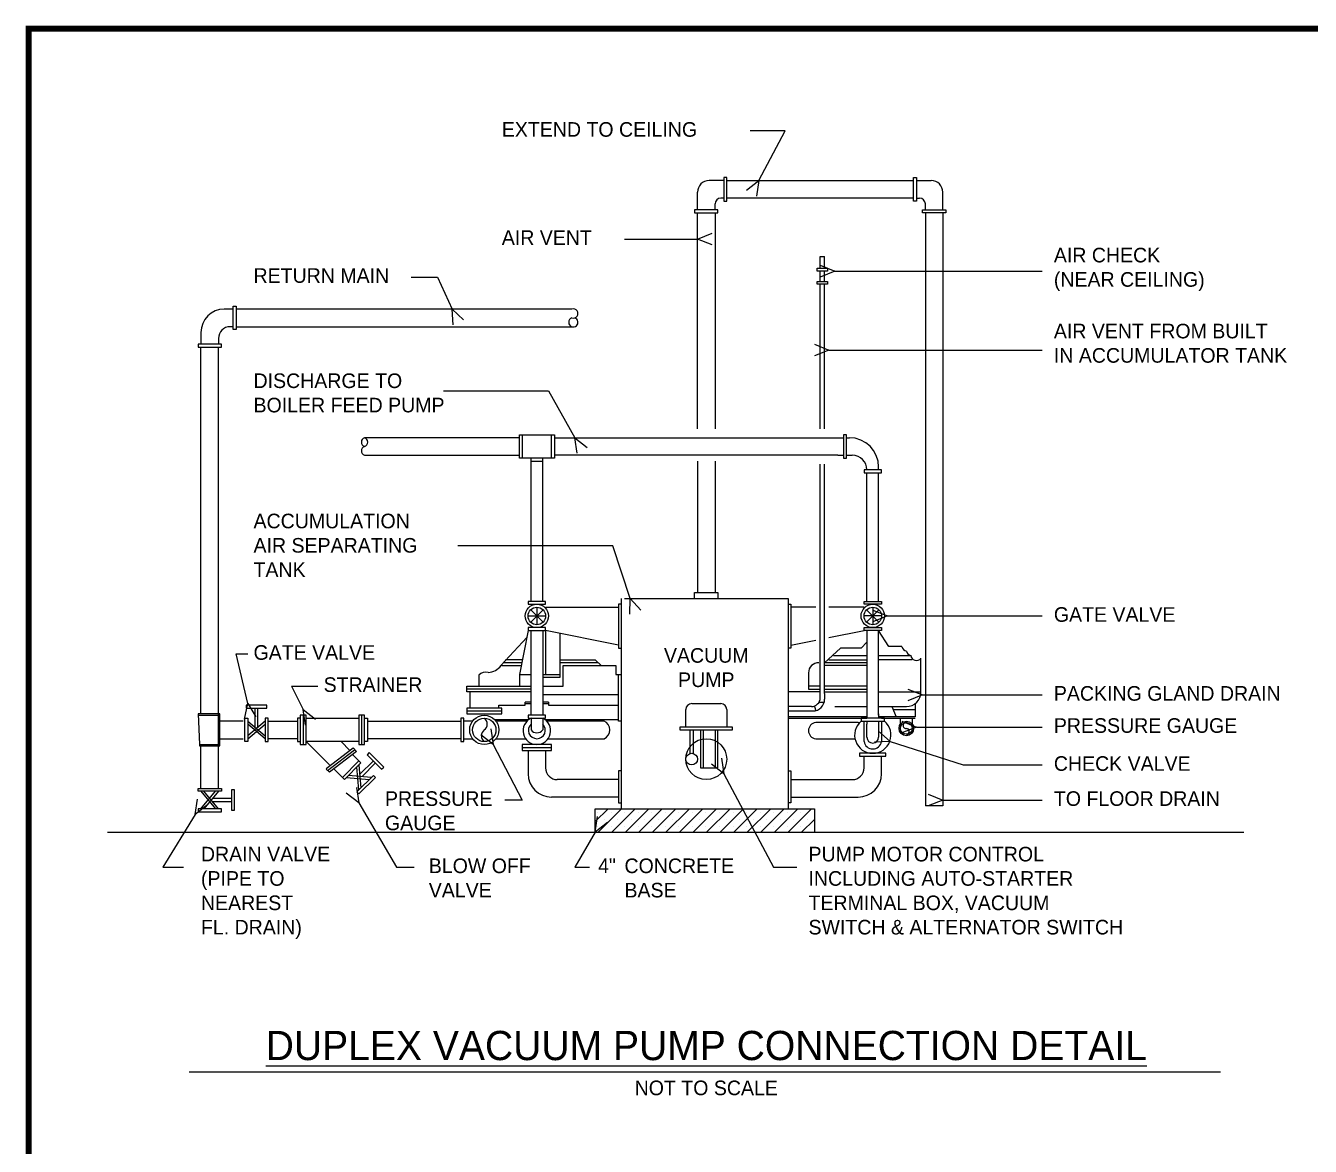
# Model space of a CAD drawing. Extents: x -1 to 799, y -40 to 727.
# Drawn here: x -1 to 438.8, y 343.5 to 727 of the extents above; entities that cross this region are included whole.
import ezdxf
from ezdxf.enums import TextEntityAlignment as Align

# ---------------------------------------------------------------- set-up
doc = ezdxf.new("R2010")
doc.units = 0
doc.header["$MEASUREMENT"] = 0
doc.layers.get('0').update_dxf_attribs({"linetype": 'CONTINUOUS'})
for name, color, linetype in [('1', 5, 'CONTINUOUS'), ('TEXT', 7, 'CONTINUOUS'), ('TEXT2', 7, 'CONTINUOUS')]:
    doc.layers.add(name, color=color, linetype=linetype)

# ---------------------------------------------------------------- blocks, each defined once
blk = doc.blocks.new('15', base_point=(206, 238))
at = {"layer": '1'}
for p, q in [((202, 237), (202, 238)), ((202, 238), (210, 238)), ((210, 238), (210, 237)), ((214.5, 237.5), (213.5, 237.5)), ((213.5, 237.5), (213.5, 230.5)), ((214.5, 230.5), (214.5, 237.5)), ((210, 237), (202, 237)), ((203, 231), (208, 237)), ((203, 237), (208, 231)), ((209, 237), (204, 231)), ((209, 231), (204, 237)), ((213.5, 234.5), (207, 234.5)), ((207, 233.5), (213.5, 233.5)), ((210, 231), (202, 231)), ((202, 231), (202, 230)), ((202, 230), (210, 230)), ((210, 230), (210, 231)), ((213.5, 230.5), (214.5, 230.5))]:
    blk.add_line(p, q, dxfattribs=at)
blk = doc.blocks.new('*X28')
for p, q in [((338, 226.63), (342.37, 231)), ((338.75, 229.7), (338.75, 229.7)), ((339.01, 223), (347.01, 231)), ((343.39, 229.7), (343.39, 229.7)), ((343.65, 223), (351.65, 231)), ((348.03, 229.7), (348.03, 229.7)), ((348.29, 223), (356.29, 231)), ((352.67, 229.7), (352.67, 229.7)), ((352.93, 223), (360.93, 231)), ((357.31, 229.7), (357.31, 229.7)), ((357.57, 223), (365.57, 231)), ((361.95, 229.7), (361.95, 229.7)), ((362.21, 223), (370.21, 231)), ((366.59, 229.7), (366.59, 229.7)), ((366.85, 223), (374.85, 231)), ((371.23, 229.7), (371.23, 229.7)), ((371.49, 223), (379.49, 231)), ((375.87, 229.7), (375.87, 229.7)), ((376.13, 223), (384.13, 231)), ((380.51, 229.7), (380.51, 229.7)), ((380.77, 223), (388.77, 231)), ((385.15, 229.7), (385.15, 229.7)), ((385.41, 223), (393.41, 231)), ((389.79, 229.7), (389.79, 229.7)), ((390.05, 223), (398.05, 231)), ((394.43, 229.7), (394.43, 229.7)), ((394.69, 223), (402.69, 231)), ((399.07, 229.7), (399.07, 229.7)), ((399.33, 223), (407.33, 231)), ((403.71, 229.7), (403.71, 229.7)), ((403.98, 223), (411.98, 231)), ((408.35, 229.7), (408.35, 229.7)), ((412.99, 229.7), (412.99, 229.7)), ((338.75, 225.06), (338.75, 225.06)), ((341.07, 227.38), (341.07, 227.38)), ((343.39, 225.06), (343.39, 225.06)), ((345.71, 227.38), (345.71, 227.38)), ((348.03, 225.06), (348.03, 225.06)), ((350.35, 227.38), (350.35, 227.38)), ((352.67, 225.06), (352.67, 225.06)), ((354.99, 227.38), (354.99, 227.38)), ((357.31, 225.06), (357.31, 225.06)), ((359.63, 227.38), (359.63, 227.38)), ((361.95, 225.06), (361.95, 225.06)), ((364.27, 227.38), (364.27, 227.38)), ((366.59, 225.06), (366.59, 225.06)), ((368.91, 227.38), (368.91, 227.38)), ((371.23, 225.06), (371.23, 225.06)), ((373.55, 227.38), (373.55, 227.38)), ((375.87, 225.06), (375.87, 225.06)), ((378.19, 227.38), (378.19, 227.38)), ((380.51, 225.06), (380.51, 225.06)), ((382.83, 227.38), (382.83, 227.38)), ((385.15, 225.06), (385.15, 225.06)), ((387.47, 227.38), (387.47, 227.38)), ((389.79, 225.06), (389.79, 225.06)), ((392.11, 227.38), (392.11, 227.38)), ((394.43, 225.06), (394.43, 225.06)), ((396.75, 227.38), (396.75, 227.38)), ((399.07, 225.06), (399.07, 225.06)), ((401.39, 227.38), (401.39, 227.38)), ((403.71, 225.06), (403.71, 225.06)), ((406.03, 227.38), (406.03, 227.38)), ((408.35, 225.06), (408.35, 225.06)), ((408.62, 223), (413, 227.38)), ((410.67, 227.38), (410.67, 227.38)), ((412.99, 225.06), (412.99, 225.06))]:
    blk.add_line(p, q)
blk = doc.blocks.new('ARR', base_point=(480, 226))
at = {"layer": 'TEXT'}
for p, q in [((475, 228), (480, 226)), ((480, 226), (475, 224))]:
    blk.add_line(p, q, dxfattribs=at)
blk = doc.blocks.new('H79')
at = {"layer": '1'}
for p, q in [((382, 446), (377, 446)), ((382, 447), (382, 439)), ((383, 447), (382, 447)), ((383, 439), (383, 447)), ((383, 446), (447, 446)), ((447, 447), (448, 447)), ((447, 439), (447, 447)), ((448, 447), (448, 439)), ((448, 446), (453, 446)), ((373, 436), (373, 442)), ((382, 440), (381, 440)), ((447, 440), (383, 440)), ((448, 440), (449, 440)), ((457, 436), (457, 442)), ((380, 436), (372, 436)), ((372, 436), (372, 435)), ((379, 436), (379, 438)), ((380, 435), (380, 436)), ((382, 439), (383, 439)), ((448, 439), (447, 439)), ((450, 436), (458, 436)), ((450, 435), (450, 436)), ((451, 436), (451, 438)), ((458, 436), (458, 435)), ((372, 435), (380, 435)), ((373, 361), (373, 435)), ((379, 435), (379, 361)), ((458, 435), (450, 435)), ((451, 435), (451, 232)), ((457, 435), (457, 232)), ((415, 420), (416.5, 420)), ((415, 416), (415, 420)), ((416.5, 416), (416.5, 420)), ((414, 416), (417.5, 416)), ((414, 415), (414, 416)), ((417.5, 415), (414, 415)), ((415, 411.5), (415, 415)), ((416.5, 411.5), (416.5, 415)), ((417.5, 416), (417.5, 415)), ((414, 411.5), (417.5, 411.5)), ((414, 410.5), (414, 411.5)), ((417.5, 410.5), (414, 410.5)), ((415, 361), (415, 410.5)), ((416.5, 361), (416.5, 410.5)), ((417.5, 411.5), (417.5, 410.5)), ((214, 402), (211, 402)), ((214, 395), (214, 403)), ((214, 403), (215, 403)), ((215, 403), (215, 395)), ((330, 402), (215, 402)), ((214, 396), (213, 396)), ((215, 396), (330, 396)), ((203, 394), (203, 390)), ((209, 392), (209, 390)), ((215, 395), (214, 395)), ((210, 390), (202, 390)), ((202, 390), (202, 389)), ((202, 389), (210, 389)), ((203, 263.5), (203, 389)), ((209, 238), (209, 389)), ((210, 389), (210, 390)), ((312, 358), (259, 358)), ((312, 358), (312, 359)), ((312, 359), (324, 359)), ((312, 352), (312, 358)), ((313, 359), (313, 351)), ((323, 351), (323, 359)), ((324, 359), (324, 351)), ((324, 358), (423, 358)), ((423, 359), (423, 351)), ((424, 359), (423, 359)), ((424, 351), (424, 359)), ((424, 358), (425, 358)), ((259, 352), (312, 352)), ((312, 351), (312, 352)), ((421, 352), (324, 352)), ((421, 352), (423, 352)), ((424, 352), (426, 352)), ((316, 351), (312, 351)), ((316, 302), (316, 351)), ((324, 351), (316, 351)), ((316, 350), (320, 350)), ((320, 302), (320, 351)), ((373, 350), (373, 305)), ((379, 350), (379, 305)), ((415, 269), (415, 349)), ((416.5, 270.5), (416.5, 349)), ((423, 351), (424, 351)), ((435, 347), (435, 348)), ((430, 347), (430, 346)), ((436, 347), (430, 347)), ((430, 346), (436, 346)), ((431, 342), (431, 346)), ((435, 302), (435, 346)), ((436, 346), (436, 347)), ((431, 302), (431, 342)), ((372, 303), (372, 305)), ((372, 305), (380, 305)), ((380, 305), (380, 303)), ((321, 302), (315, 302)), ((315, 302), (315, 301)), ((315, 301), (321, 301)), ((318, 300), (318, 294)), ((321, 301), (321, 302)), ((321, 300), (346, 300)), ((347, 301), (346, 301)), ((346, 301), (346, 286)), ((347, 231), (347, 303)), ((348, 303), (404, 303)), ((404, 303), (404, 231)), ((404, 301), (405, 301)), ((405, 301), (405, 286)), ((413.5, 300), (405, 300)), ((430, 300), (418, 300)), ((430, 302), (436, 302)), ((430, 301), (430, 302)), ((436, 301), (430, 301)), ((433, 300), (433, 294)), ((436, 302), (436, 301)), ((315, 297), (321, 297)), ((316, 299), (320, 295)), ((320, 299), (316, 295)), ((436, 297), (430, 297)), ((431, 299), (435, 295)), ((435, 299), (431, 295)), ((315, 292), (312, 277)), ((321, 293), (315, 293)), ((315, 293), (315, 292)), ((315, 292), (321, 292)), ((316, 263), (316, 292)), ((320, 292), (320, 263)), ((321, 292), (321, 293)), ((321, 292), (321, 277)), ((346, 287), (321, 292)), ((326, 277), (326, 291)), ((417.98, 289.6), (430, 292)), ((430, 293), (436, 293)), ((430, 292), (430, 293)), ((436, 292), (430, 292)), ((431, 292), (431, 263)), ((435, 263), (435, 292)), ((438.5, 286.5), (435, 292)), ((436, 293), (436, 292)), ((314.53, 289.63), (305.72, 280.02)), ((346, 286), (347, 286)), ((405, 286), (404, 286)), ((405, 287), (413.46, 288.69)), ((422, 286), (416.5, 281)), ((429, 286), (422, 286)), ((431, 288), (429, 286)), ((443, 286.5), (438.5, 286.5)), ((313.02, 281.95), (307.29, 281.95)), ((326, 282), (338, 282)), ((338, 282), (340, 280)), ((418, 282), (431, 282)), ((419.5, 283.5), (431, 283.5)), ((435, 283.5), (446, 283.5)), ((446.5, 282), (435, 282)), ((449.5, 271), (449.5, 282.5)), ((306, 280), (312.63, 280)), ((312.7, 280.94), (306.63, 280.94)), ((339, 281), (326, 281)), ((327, 273), (327, 280)), ((327, 280), (345, 280)), ((345, 280), (345, 277)), ((411, 277.5), (411, 272)), ((431, 281), (416.5, 281)), ((431, 280), (416.5, 280)), ((294, 271), (294, 273)), ((294, 273), (316, 273)), ((298.11, 276.73), (298.15, 272.95)), ((312, 277), (312, 273)), ((312, 277), (316, 277)), ((320, 277), (326, 277)), ((320, 276), (326, 276)), ((320, 273), (327, 273)), ((326, 276), (326, 277)), ((345, 277), (346, 277)), ((346, 261), (346, 277)), ((346, 277), (347, 277)), ((415, 273), (411, 273)), ((431, 273), (416.5, 273)), ((316, 272), (294, 272)), ((316, 271), (294, 271)), ((295, 271), (295, 265.5)), ((346, 270), (320, 270)), ((415, 271), (404, 271)), ((411, 272), (415, 272)), ((416.5, 272), (431, 272)), ((416.5, 271), (431, 271)), ((416.5, 270.5), (416.5, 268.5)), ((435, 271), (449.5, 271)), ((306, 265.5), (294, 265.5)), ((294, 265.5), (294, 263.5)), ((294, 264.5), (306, 264.5)), ((305, 265.5), (305, 266.5)), ((305, 266.5), (314, 266.5)), ((306, 263.5), (306, 265.5)), ((314, 266.5), (314, 267.5)), ((316, 267.5), (314, 267.5)), ((314, 267), (316, 267)), ((322, 267.5), (320, 267.5)), ((320, 267), (322, 267)), ((322, 267.5), (322, 266.5)), ((322, 266.5), (346, 266.5)), ((369, 259), (369, 265)), ((371, 267), (381, 267)), ((383, 265), (383, 259)), ((412, 266), (404, 266)), ((404, 264.5), (410.5, 264.5)), ((410.5, 264.5), (412.5, 264.5)), ((413, 266), (413.5, 264.5)), ((414.5, 267.5), (416.5, 267.5)), ((420, 266), (431, 266)), ((435, 266), (444.5, 266)), ((439.5, 266), (441, 262.5)), ((440, 265), (447.5, 265)), ((447.5, 267), (447.5, 262.5)), ((209.5, 263.5), (202, 263.5)), ((202, 263.5), (202.5, 253)), ((202, 263), (209.5, 263)), ((209.5, 253), (209.5, 263.5)), ((217.5, 261), (209.5, 261)), ((226, 261), (236, 261)), ((237, 262), (236, 262)), ((236, 262), (236, 254)), ((237, 263), (237, 253)), ((239, 263), (237, 263)), ((238, 263), (238, 253)), ((239, 253), (239, 263)), ((239, 262), (257, 262)), ((257, 263), (257, 253)), ((259, 263), (257, 263)), ((258, 263), (258, 253)), ((259, 253), (259, 263)), ((259, 262), (260, 262)), ((260, 262), (260, 254)), ((260, 261), (292, 261)), ((292, 262), (292, 254)), ((293, 262), (292, 262)), ((293, 254), (293, 262)), ((294, 261), (293, 261)), ((294, 263.5), (306, 263.5)), ((296, 261), (294, 261)), ((315, 261.5), (303.5, 261.5)), ((314.5, 261), (304, 261)), ((315, 263), (315, 262)), ((321, 263), (315, 263)), ((315, 262), (321, 262)), ((316, 262), (316, 258)), ((320, 262), (320, 258)), ((321, 262), (321, 263)), ((346, 261.5), (321, 261.5)), ((341, 261), (321.5, 261)), ((347, 261), (346, 261)), ((431, 262.5), (404, 262.5)), ((404, 262), (431, 262)), ((428, 260.5), (413.5, 260.5)), ((428, 260.5), (428.5, 260.5)), ((431, 262), (429, 262)), ((429, 262), (429, 261)), ((429, 261), (437, 261)), ((430, 254), (430, 261)), ((431, 263.5), (431, 262)), ((437, 262), (431, 262)), ((431, 261), (431, 260)), ((431, 255.5), (431, 260)), ((435, 263.5), (435, 262)), ((447.5, 262.5), (435, 262.5)), ((435, 261), (435, 260)), ((435, 260), (435, 255.5)), ((436, 262), (447.5, 262)), ((436, 261), (436, 254)), ((437, 261), (437, 262)), ((442.5, 260), (442.5, 262)), ((446.5, 262), (446.5, 260)), ((367, 259), (367, 258)), ((385, 259), (367, 259)), ((367, 258), (385, 258)), ((370.5, 250), (370.5, 258)), ((371.5, 258), (371.5, 250)), ((374, 258), (374, 245)), ((375, 245), (375, 258)), ((379, 258), (379, 245)), ((380, 245), (380, 258)), ((385, 258), (385, 259)), ((202.5, 253), (209.5, 253)), ((202.5, 253), (202.5, 252.5)), ((202.5, 252.5), (209.5, 252.5)), ((203, 238), (203, 252.5)), ((209.5, 255), (217.5, 255)), ((209.5, 253), (209.5, 253)), ((209.5, 252.5), (209.5, 253)), ((236, 255), (226, 255)), ((236, 254), (237, 254)), ((237, 253), (239, 253)), ((257, 254), (239, 254)), ((239, 254), (247, 246)), ((245.9, 244.82), (255.16, 251.83)), ((246.33, 244.07), (255.58, 251.24)), ((251, 254), (254, 251)), ((255.16, 251.83), (256.27, 250.58)), ((257, 253), (259, 253)), ((260, 254), (259, 254)), ((292, 255), (260, 255)), ((292, 254), (293, 254)), ((293, 255), (296, 255)), ((304, 255), (314, 255)), ((313, 253), (313, 251)), ((323, 253), (313, 253)), ((313, 252), (323, 252)), ((313, 251), (323, 251)), ((315, 251), (315, 243)), ((321, 251), (321, 245)), ((322, 255), (341, 255)), ((323, 251), (323, 253)), ((413.5, 255), (427, 255)), ((256.27, 250.58), (247.01, 243.49)), ((257.15, 247.31), (255.02, 249.47)), ((428.5, 250), (428.5, 249)), ((437.5, 250), (428.5, 250)), ((428.5, 249), (437.5, 249)), ((430, 245), (430, 249)), ((436, 243), (436, 249)), ((437.5, 249), (437.5, 250)), ((247.01, 243.49), (245.82, 244.57)), ((248.6, 244.6), (251.41, 241.77)), ((347, 244), (346, 244)), ((346, 244), (346, 233)), ((374, 245), (380, 245)), ((404, 244), (405, 244)), ((405, 244), (405, 233)), ((346, 241), (325, 241)), ((405, 241), (426, 241)), ((346, 235), (323, 235)), ((405, 235), (428, 235)), ((338, 223), (338, 231)), ((338, 231), (404, 231)), ((346, 233), (347, 233)), ((405, 233), (404, 233)), ((404, 231), (413, 231)), ((413, 231), (413, 223)), ((457, 232), (451, 232)), ((171, 223), (560, 223))]:
    blk.add_line(p, q, dxfattribs=at)
for centre, radius in [((318, 297), 4), ((318, 297), 3), ((433, 297), 4), ((433, 297), 3), ((300, 258), 5), ((300, 258), 4), ((444.5, 258.5), 2.5), ((444.5, 258.5), 2), ((376, 248), 7), ((371, 248), 2)]:
    blk.add_circle(centre, radius, dxfattribs=at)
for centre, radius, start, end in [((377, 442), 4, 90, 180), ((453, 442), 4, 0, 90), ((381, 438), 2, 90, 180), ((449, 438), 2, 0, 90), ((211, 394), 8, 90, 180), ((330.5, 400.5), 1.58, 251.5651, 108.4349), ((213, 392), 4, 90, 180), ((330.5, 397.5), 1.58, 108.4349, 251.5651), ((330.5, 397.5), 1.58, 251.5651, 71.5651), ((259.5, 356.5), 1.58, 108.4349, 251.5651), ((258.5, 356.5), 1.58, 288.4349, 71.5651), ((425, 348), 10, 0, 90), ((259.5, 353.5), 1.58, 108.4349, 251.5651), ((426, 347), 5, 0, 90), ((444.75, 286.75), 1.77, 188.1301, 261.8699), ((446.25, 285.25), 1.77, 188.1301, 261.8699), ((447.96, 283.72), 1.97, 186.4347, 321.6745), ((300.42, 274.65), 3.12, 72.1259, 137.9879), ((300.68, 284), 6.43, 276.2537, 321.6989), ((414.42, 277.58), 3.42, 88.6028, 181.3972), ((412, 269), 3, 270, 0), ((412.5, 268.5), 4, 270, 0), ((444.5, 271), 5, 270, 0), ((371, 265), 2, 90, 180), ((381, 265), 2, 0, 90), ((298.5, 260), 2.5, 306.8699, 53.1301), ((318, 257.72), 4.72, 115.0576, 64.9424), ((318, 257.9), 2.9, 133.6028, 46.3972), ((339.75, 258), 3.25, 292.6199, 67.3801), ((413.75, 257.75), 2.76, 95.1944, 264.8056), ((433, 256.23), 6.23, 129.9662, 50.0338), ((444.38, 259.5), 1.01, 82.875, 277.125), ((301.5, 256), 2.5, 126.8699, 233.1301), ((318, 259.5), 2.5, 216.8699, 323.1301), ((433, 255.5), 2, 180, 0), ((444.5, 257.5), 1, 270, 90), ((433, 254.55), 3.05, 190.3889, 349.6111), ((323, 243), 8, 180, 270), ((325, 245), 4, 180, 270), ((426, 245), 4, 270, 0), ((428, 243), 8, 270, 0)]:
    blk.add_arc(centre, radius, start, end, dxfattribs=at)
at = {"layer": 'TEXT'}
for p, q in [((403, 463), (391, 463)), ((394, 446), (403, 463)), ((348, 426), (373, 426)), ((420, 415), (491, 415)), ((275, 413), (284, 413)), ((284, 413), (289, 402)), ((418, 388), (491, 388)), ((286, 374), (322, 374)), ((322, 374), (331, 358)), ((344, 321), (291, 321)), ((350, 303), (344, 321)), ((438, 297), (491, 297)), ((219, 267), (215, 284)), ((215, 284), (219, 284)), ((234, 273), (243, 273)), ((234, 273), (238, 265)), ((450, 270), (491, 270)), ((448, 259), (491, 259)), ((303, 253), (313, 234)), ((439, 254), (464, 246)), ((382, 243), (399, 211)), ((464, 246), (491, 246)), ((313, 234), (307, 234)), ((457, 234), (491, 234)), ((201, 229), (190, 211)), ((257, 233), (270, 211)), ((338, 223), (331, 211)), ((190, 211), (197, 211)), ((270, 211), (276, 211)), ((331, 211), (336, 211)), ((399, 211), (407, 211))]:
    blk.add_line(p, q, dxfattribs=at)
at = {"layer": 'TEXT2'}
blk.add_line((199, 141), (552, 141), dxfattribs=at)
at = {"layer": '1'}
for p, rotation in [((218, 258), 90), ((254.25, 244.57), 45)]:
    blk.add_blockref('15', p, dxfattribs=dict(at, rotation=rotation))
for name, p in [('15', (206, 238)), ('*X28', (0, 0))]:
    blk.add_blockref(name, p, dxfattribs=at)
at = {"layer": 'TEXT'}
for p, rotation in [((394, 446), 59.99999999999999), ((373, 426), 180), ((289, 402), 115), ((331, 358), 120), ((350, 303), 110), ((219, 267), 100), ((238, 265), 120), ((303, 253), 300.0000000000001), ((439, 254), 340), ((382, 243), 300.0000000000001), ((257, 233), 300.0000000000001), ((201, 229), 240), ((338, 223), 240)]:
    blk.add_blockref('ARR', p, dxfattribs=dict(at, rotation=rotation))
for p in [(420, 415), (418, 388), (438, 297), (450, 270), (448, 259), (457, 234)]:
    blk.add_blockref('ARR', p, dxfattribs=at)
for s, p in [('EXTEND TO CEILING', (306, 461)), ('AIR VENT', (306, 424)), ('AIR CHECK', (495, 418)), ('RETURN MAIN', (221, 411)), ('(NEAR CEILING)', (495, 409.67)), ('AIR VENT FROM BUILT', (495, 392)), ('IN ACCUMULATOR TANK', (495, 383.67)), ('DISCHARGE TO', (221, 375)), ('BOILER FEED PUMP', (221, 366.67)), ('ACCUMULATION', (221, 327)), ('AIR SEPARATING', (221, 318.67)), ('TANK', (221, 310.33)), ('GATE VALVE', (495, 295)), ('GATE VALVE', (221, 282)), ('STRAINER', (245, 271)), ('PACKING GLAND DRAIN', (495, 268)), ('PRESSURE GAUGE', (495, 257)), ('CHECK VALVE', (495, 244)), ('PRESSURE', (266, 232)), ('TO FLOOR DRAIN', (495, 232)), ('GAUGE', (266, 223.67)), ('DRAIN VALVE', (203, 213)), ('PUMP MOTOR CONTROL', (411, 213)), ('BLOW OFF', (281, 209)), ('CONCRETE', (348, 209)), ('(PIPE TO', (203, 204.67)), ('INCLUDING AUTO-STARTER', (411, 204.67)), ('VALVE', (281, 200.67)), ('BASE', (348, 200.67)), ('NEAREST', (203, 196.33)), ('TERMINAL BOX, VACUUM', (411, 196.33)), ('FL. DRAIN)', (203, 188)), ('SWITCH & ALTERNATOR SWITCH', (411, 188))]:
    blk.add_text(s, height=5, dxfattribs=at).set_placement(p)
for s, p in [('VACUUM', (376, 281)), ('PUMP', (376, 272.67)), ('4"', (342, 209))]:
    blk.add_text(s, height=5, dxfattribs=at).set_placement(p, align=Align.CENTER)
at = {"layer": 'TEXT2'}
for s, height, p in [('%%UDUPLEX VACUUM PUMP CONNECTION DETAIL', 10, (376, 145)), ('NOT TO SCALE', 5, (376, 133))]:
    blk.add_text(s, height=height, dxfattribs=at).set_placement(p, align=Align.CENTER)

msp = doc.modelspace()

# ---------------------------------------------------------------- linework, layer by layer
at = {"layer": '1', "const_width": 2}
msp.add_lwpolyline([(0, 0), (798, 0), (798, 726), (0, 726), (0, 0)], dxfattribs=at)

# ---------------------------------------------------------------- block references
at = {"layer": '1'}
msp.add_blockref('H79', (-144, 228), dxfattribs=at)

doc.saveas('drawing.dxf')
